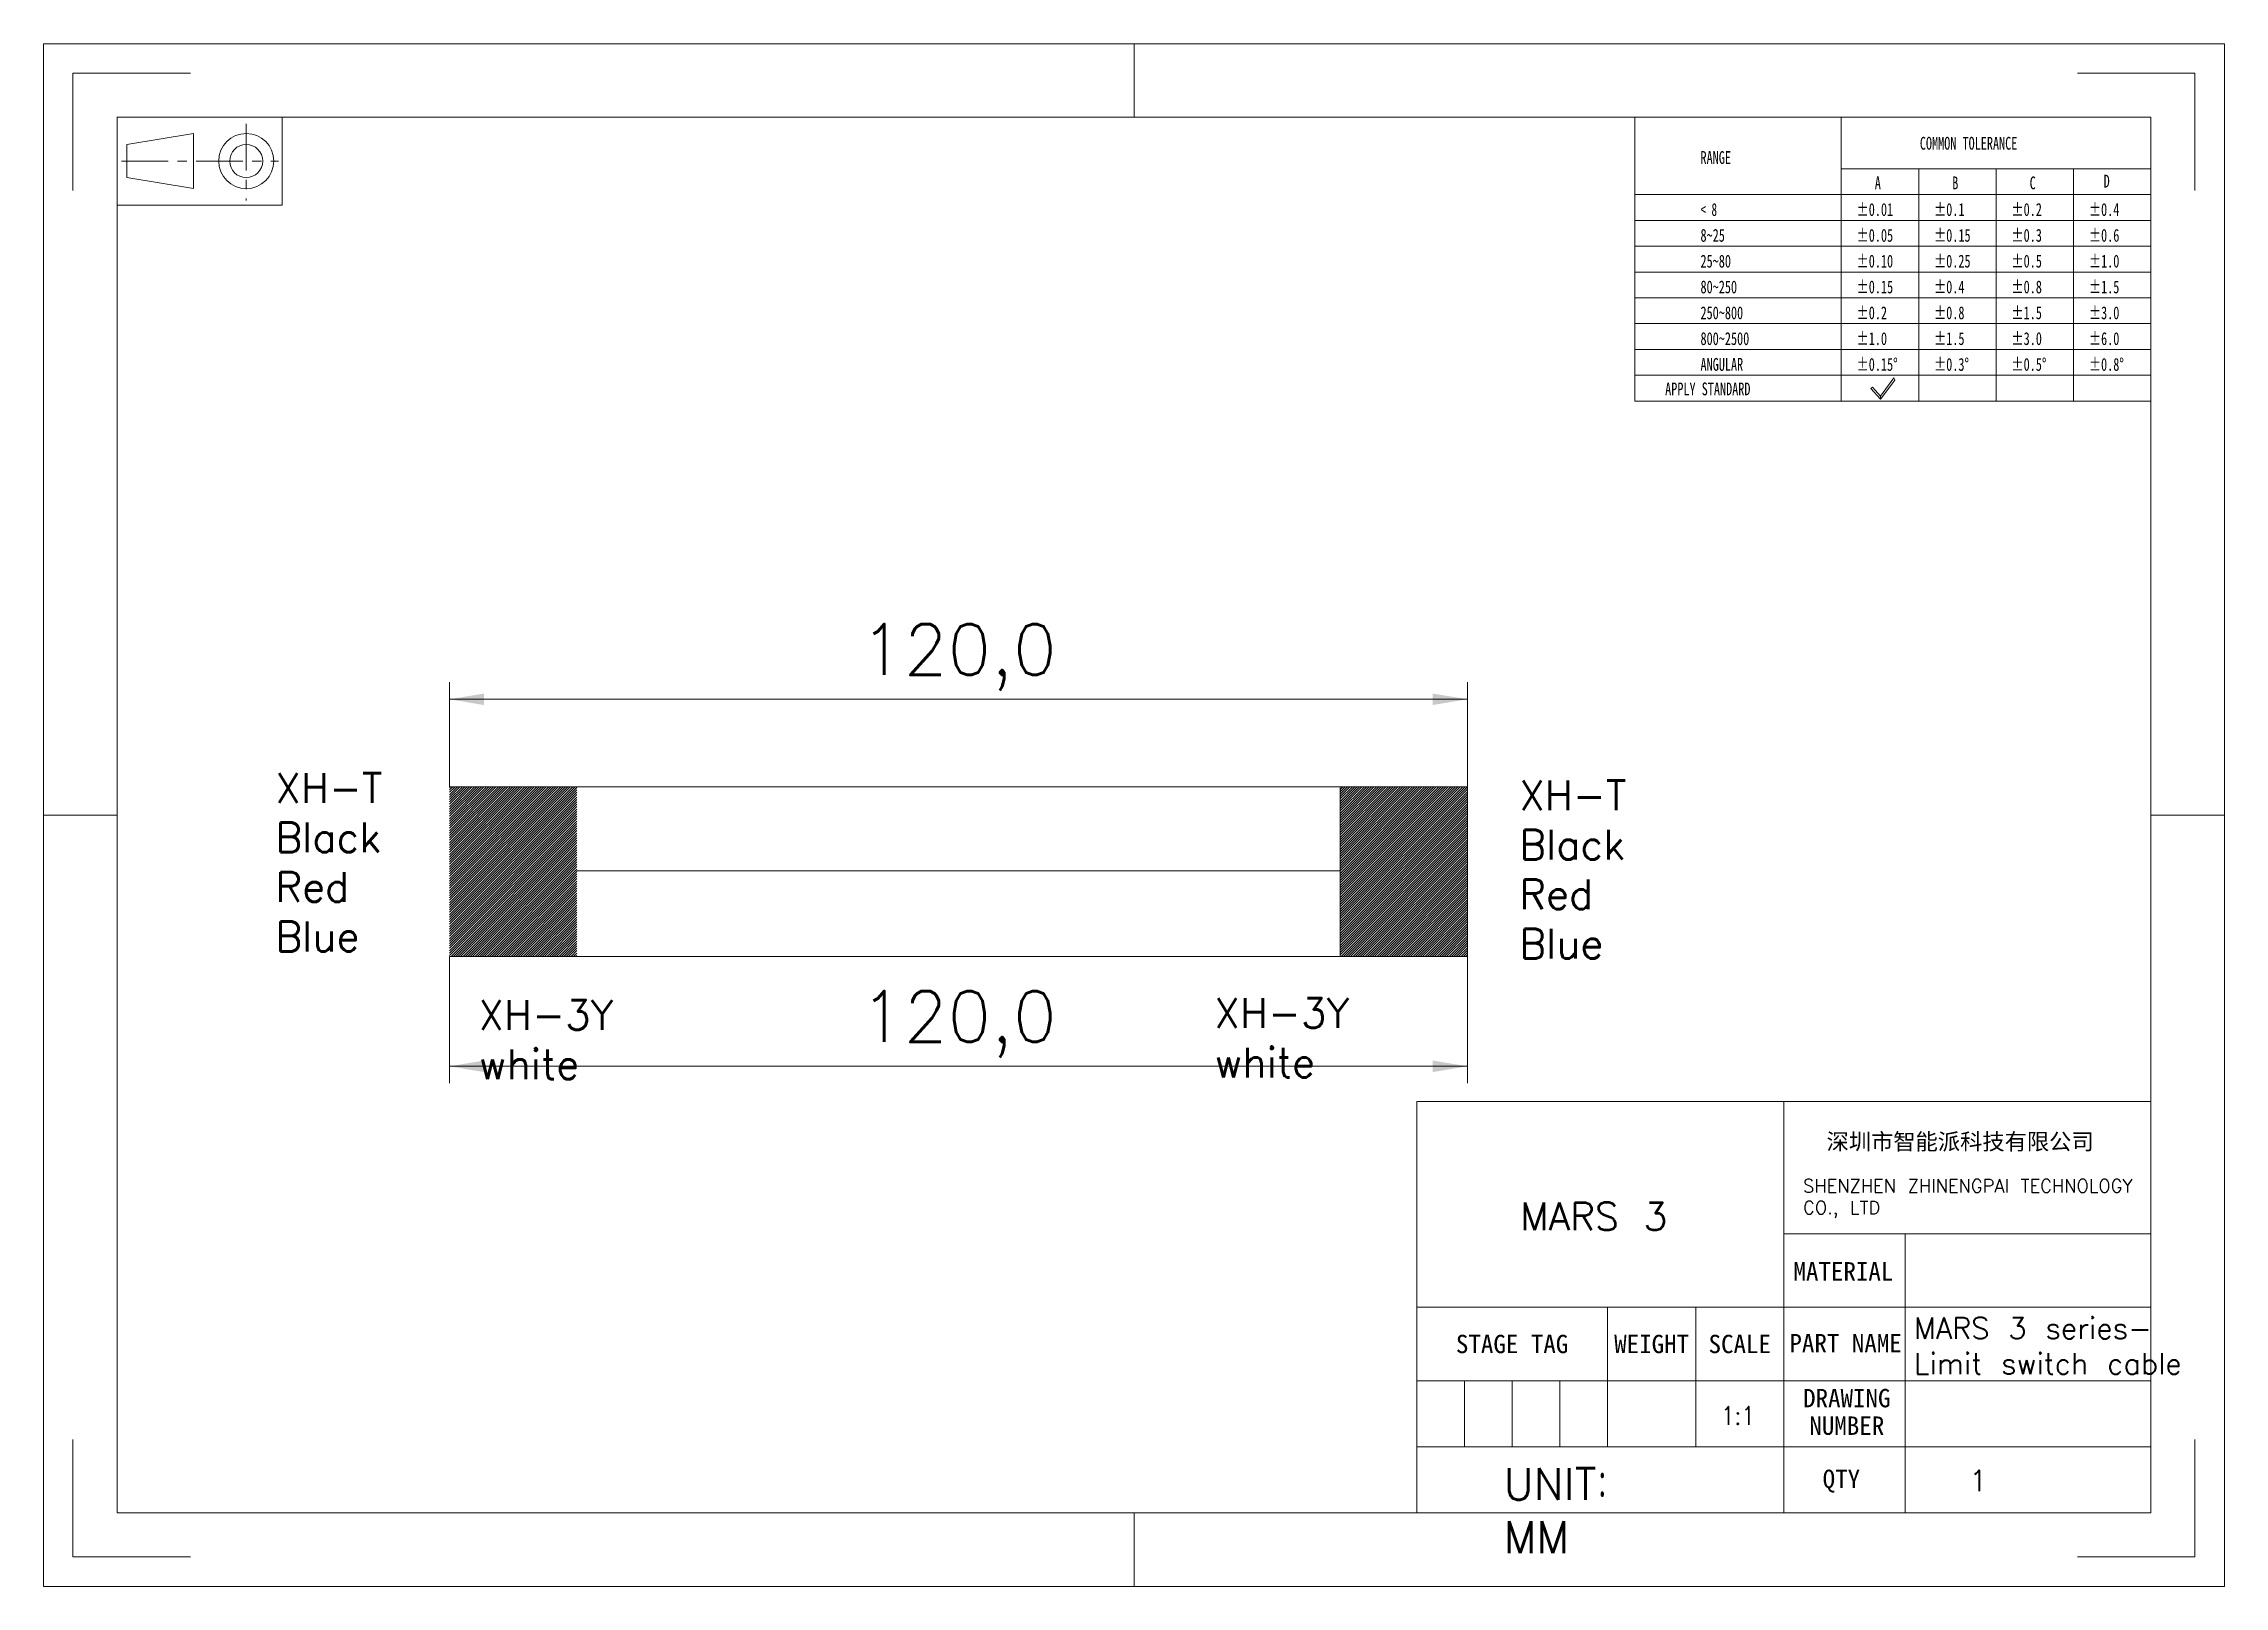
# Model space of a CAD drawing. Header units: millimetres. Extents: x 2284 to 2541, y -7 to 174.
import ezdxf

# ---------------------------------------------------------------- set-up
doc = ezdxf.new("R2010")
doc.units = ezdxf.units.MM
doc.linetypes.add('CENTER', pattern=[10.16, 6.35, -1.27, 1.27, -1.27])
doc.layers.get('0').update_dxf_attribs({"lineweight": 18})
for name, color, linetype, lineweight in [('DEFAULT_1', 7, 'CENTER', 18), ('剖面线层', 2, 'Continuous', 25), ('尺寸线层', 3, 'Continuous', 18)]:
    doc.layers.add(name, color=color, linetype=linetype, lineweight=lineweight)
doc.styles.add('SLDTEXTSTYLE4', font='', dxfattribs={"width": 0.7})
doc.styles.add('SLDTEXTSTYLE5', font='', dxfattribs={"width": 0.633333})
doc.styles.get("Standard").update_dxf_attribs({"font": 'txt.shx', "bigfont": 'gbcbig.shx'})
doc.styles.add('TEXTSTYLE_2', font='')
doc.styles.add('TEXTSTYLE_3', font='')
doc.styles.get('SLDTEXTSTYLE4').set_extended_font_data('宋体')
doc.styles.get('SLDTEXTSTYLE5').set_extended_font_data('宋体')
doc.styles.get('TEXTSTYLE_2').set_extended_font_data('宋体')
doc.styles.get('TEXTSTYLE_3').set_extended_font_data('宋体')
doc.dimstyles.new('ISO-25', dxfattribs={"dimtxt": 3.5, "dimasz": 2.5, "dimexe": 1.25, "dimexo": 0.625, "dimtad": 1, "dimtxsty": 'Standard', "dimcen": 2.5, "dimdle": 5, "dimadec": 0, "dimazin": 0, "dimtfac": 1, "dimtmove": 0, "dimatfit": 3, "dimfxl": 0, "dimarcsym": 0})
pattern_1 = [(45, (0, 0), (-0.141421356, 0.141421356), [])]

# ---------------------------------------------------------------- blocks, each defined once
blk = doc.blocks.new('*X3')
at = {"layer": '尺寸线层', "linetype": 'Continuous'}
for points in [[(2331.88, 53.82), (2335.96, 54.5), (2335.96, 53.14)], [(2451.88, 53.82), (2447.8, 54.5), (2447.8, 53.14)]]:
    blk.add_hatch(color=0, dxfattribs=at).paths.add_polyline_path(points, flags=0)
at = {"layer": '尺寸线层', "color": 0, "linetype": 'Continuous'}
for p, q in [((2331.88, 66.77), (2331.88, 51.82)), ((2451.88, 66.77), (2451.88, 51.82)), ((2331.88, 53.82), (2451.88, 53.82))]:
    blk.add_line(p, q, dxfattribs=at)
at = {"layer": '尺寸线层', "color": 0, "insert": (2391.88, 58.77), "char_height": 6, "width": 32.5714, "attachment_point": 5}
blk.add_mtext('120,0', dxfattribs=at)
blk = doc.blocks.new('*X4')
at = {"layer": '尺寸线层', "linetype": 'Continuous'}
for points in [[(2331.88, 97.07), (2335.96, 97.75), (2335.96, 96.39)], [(2451.88, 97.07), (2447.8, 97.75), (2447.8, 96.39)]]:
    blk.add_hatch(color=0, dxfattribs=at).paths.add_polyline_path(points, flags=0)
at = {"layer": '尺寸线层', "color": 0, "linetype": 'Continuous'}
for p, q in [((2331.88, 86.77), (2331.88, 99.07)), ((2451.88, 86.77), (2451.88, 99.07)), ((2331.88, 97.07), (2451.88, 97.07))]:
    blk.add_line(p, q, dxfattribs=at)
at = {"layer": '尺寸线层', "color": 0, "insert": (2391.88, 102.02), "char_height": 6, "width": 32.5714, "attachment_point": 5}
blk.add_mtext('120,0', dxfattribs=at)
blk = doc.blocks.new('96_1')
at = {"color": 7, "linetype": 'Continuous'}
for p, q in [((-11.25, 6), (-11.25, -6)), ((11.25, -6), (11.25, 6)), ((-9.93, 2.25), (-0.82, 3.75)), ((-0.82, 0), (-0.82, 3.75)), ((-9.93, 0), (-9.93, 2.25)), ((-9.93, 0), (-9.93, -2.25)), ((-0.82, 0), (-0.82, -3.75)), ((-9.93, -2.25), (-0.82, -3.75)), ((-11.25, -6), (11.25, -6))]:
    blk.add_line(p, q, dxfattribs=at)
for radius in [3.75, 2.25]:
    blk.add_circle((6.34, 0), radius, dxfattribs=at)
at = {"layer": 'DEFAULT_1', "color": 1, "linetype": 'CENTER'}
for p, q in [((6.34, 5.05), (6.34, -5.36)), ((-10.64, 0), (10.74, 0))]:
    blk.add_line(p, q, dxfattribs=at)

msp = doc.modelspace()

# ---------------------------------------------------------------- hatches: boundary and pattern name
at = {"layer": '剖面线层'}
h = msp.add_hatch(dxfattribs=at)
h.set_pattern_fill('无图案', color=256, style=0, pattern_type=0)
h.set_pattern_definition(pattern_1)
h.paths.add_polyline_path([(2346.88, 66.77), (2346.88, 77.03), (2346.88, 86.77), (2331.88, 86.77), (2331.88, 66.77)], flags=0)
h = msp.add_hatch(dxfattribs=at)
h.set_pattern_fill('无图案', color=256, style=0, pattern_type=0)
h.set_pattern_definition(pattern_1)
h.paths.add_polyline_path([(2436.88, 66.77), (2436.88, 77.03), (2436.88, 86.77), (2451.88, 86.77), (2451.88, 66.77)], flags=0)

# ---------------------------------------------------------------- linework, layer by layer
at = {"color": 7, "linetype": 'Continuous'}
for p, q in [((2284.02, -7.47), (2284.02, 174.33)), ((2284.02, 174.33), (2541.14, 174.33)), ((2412.58, 165.68), (2412.58, 174.33)), ((2541.14, -7.47), (2541.14, 174.33)), ((2287.48, 157.02), (2287.48, 170.87)), ((2287.48, 170.87), (2301.33, 170.87)), ((2523.82, 170.87), (2537.67, 170.87)), ((2537.67, 157.02), (2537.67, 170.87)), ((2292.68, 1.19), (2292.68, 165.68)), ((2292.68, 165.68), (2532.48, 165.68)), ((2532.48, 1.19), (2532.48, 165.68)), ((2284.02, 83.43), (2292.68, 83.43)), ((2532.48, 83.43), (2541.14, 83.43)), ((2287.48, -4), (2287.48, 9.85)), ((2537.67, -4), (2537.67, 9.85)), ((2292.68, 1.19), (2532.48, 1.19)), ((2412.58, -7.47), (2412.58, 1.19)), ((2287.48, -4), (2301.33, -4)), ((2523.82, -4), (2537.67, -4)), ((2284.02, -7.47), (2541.14, -7.47))]:
    msp.add_line(p, q, dxfattribs=at)
for p, q in [((2471.63, 165.68), (2471.63, 132.21)), ((2495.97, 165.68), (2495.97, 132.21)), ((2495.97, 159.59), (2532.48, 159.59)), ((2505.1, 159.59), (2505.1, 132.21)), ((2514.22, 159.59), (2514.22, 132.21)), ((2523.35, 159.59), (2523.35, 132.21)), ((2471.63, 156.55), (2532.48, 156.55)), ((2471.63, 153.51), (2532.48, 153.51)), ((2471.63, 150.46), (2532.48, 150.46)), ((2471.63, 147.42), (2532.48, 147.42)), ((2471.63, 144.38), (2532.48, 144.38)), ((2471.63, 141.34), (2532.48, 141.34)), ((2471.63, 138.29), (2532.48, 138.29)), ((2471.63, 135.25), (2532.48, 135.25)), ((2499.64, 133.86), (2499.46, 133.69)), ((2500.58, 132.81), (2499.64, 133.86)), ((2502.15, 134.94), (2500.58, 132.81)), ((2500.6, 132.43), (2502.27, 134.69)), ((2502.27, 134.69), (2502.15, 134.94)), ((2471.63, 132.21), (2532.48, 132.21)), ((2499.46, 133.69), (2500.6, 132.43)), ((2500.6, 132.43), (2500.58, 132.81)), ((2500.58, 132.81), (2500.6, 132.43)), ((2451.88, 86.77), (2331.88, 86.77)), ((2451.88, 86.77), (2436.88, 86.77)), ((2436.88, 86.77), (2436.88, 66.77)), ((2451.88, 66.77), (2451.88, 86.77)), ((2346.9, 76.87), (2436.88, 76.87)), ((2331.88, 66.77), (2451.88, 66.77))]:
    msp.add_line(p, q)
at = {"color": 2, "linetype": 'Continuous'}
for p, q in [((2445.91, 25.43), (2445.91, 49.67)), ((2445.91, 25.43), (2445.91, 49.67)), ((2445.91, 49.67), (2489.19, 49.67)), ((2489.19, 16.77), (2489.19, 49.67)), ((2489.19, 34.09), (2489.19, 49.67)), ((2489.19, 49.67), (2532.48, 49.67)), ((2489.19, 25.43), (2489.19, 49.67)), ((2532.48, 34.09), (2532.48, 49.67)), ((2489.19, 34.09), (2532.48, 34.09)), ((2503.5, 34.09), (2503.5, 1.19)), ((2532.48, 16.77), (2532.48, 34.09)), ((2445.91, 1.19), (2445.91, 25.43)), ((2445.91, 25.43), (2489.19, 25.43)), ((2445.91, 16.77), (2445.91, 25.43)), ((2445.91, 25.43), (2468.42, 25.43)), ((2468.42, 16.77), (2468.42, 25.43)), ((2468.42, 16.77), (2468.42, 25.43)), ((2468.42, 25.43), (2489.19, 25.43)), ((2478.81, 16.77), (2478.81, 25.43)), ((2489.19, 25.43), (2532.48, 25.43)), ((2489.19, 16.77), (2489.19, 25.43)), ((2445.91, 8.98), (2445.91, 16.77)), ((2445.91, 16.77), (2468.42, 16.77)), ((2445.91, 16.77), (2468.42, 16.77)), ((2445.91, 16.77), (2468.42, 16.77)), ((2445.91, 16.77), (2445.91, 8.98)), ((2451.54, 16.77), (2451.54, 8.98)), ((2457.16, 16.77), (2457.16, 8.98)), ((2462.79, 16.77), (2462.79, 8.98)), ((2468.42, 8.98), (2468.42, 16.77)), ((2468.42, 8.98), (2468.42, 16.77)), ((2468.42, 16.77), (2489.19, 16.77)), ((2468.42, 16.77), (2489.19, 16.77)), ((2468.42, 16.77), (2468.42, 8.98)), ((2478.81, 8.98), (2478.81, 16.77)), ((2489.19, 1.19), (2489.19, 16.77)), ((2489.19, 16.77), (2532.48, 16.77)), ((2489.19, 16.77), (2532.48, 16.77)), ((2489.19, 8.98), (2489.19, 16.77)), ((2532.48, 1.19), (2532.48, 16.77)), ((2445.91, 1.19), (2445.91, 8.98)), ((2445.91, 8.98), (2489.19, 8.98)), ((2445.91, 8.98), (2468.42, 8.98)), ((2445.91, 8.98), (2468.42, 8.98)), ((2468.42, 8.98), (2489.19, 8.98)), ((2489.19, 1.19), (2489.19, 8.98)), ((2489.19, 8.98), (2532.48, 8.98)), ((2376.65, 1.19), (2397.43, 1.19)), ((2397.43, 1.19), (2411.28, 1.19)), ((2411.28, 1.19), (2432.06, 1.19)), ((2432.06, 1.19), (2445.91, 1.19)), ((2445.91, 1.19), (2489.19, 1.19)), ((2489.19, 1.19), (2532.48, 1.19))]:
    msp.add_line(p, q, dxfattribs=at)

# ---------------------------------------------------------------- block references
at = {"color": 2, "linetype": 'Continuous', "xscale": 0.8657166349320323, "yscale": 0.8657166349320323, "zscale": 0.8657166349320323}
msp.add_blockref('96_1', (2302.42, 160.5), dxfattribs=at)

# ---------------------------------------------------------------- texts
at = {"attachment_point": 1}
for s, insert, char_height, width, style in [('COMMON TOLERANCE', (2505.23, 163.35), 1.509, 49.68, 'SLDTEXTSTYLE4'), ('RANGE', (2479.37, 161.67), 1.509, 14.8213, 'SLDTEXTSTYLE4'), ('A', (2499.92, 158.68), 1.51, 2.1803, 'SLDTEXTSTYLE4'), ('B', (2509.05, 158.68), 1.51, 2.1454, 'SLDTEXTSTYLE4'), ('C', (2518.18, 158.68), 1.51, 2.1707, 'SLDTEXTSTYLE4'), ('D', (2526.9, 158.89), 1.51, 2.1454, 'SLDTEXTSTYLE4'), ('< 8', (2479.37, 155.54), 1.509, 7.2425, 'SLDTEXTSTYLE5'), ('%%P0.01', (2497.77, 155.54), 1.509, 10.5654, 'SLDTEXTSTYLE4'), ('%%P0.1', (2506.9, 155.54), 1.509, 7.9224, 'SLDTEXTSTYLE4'), ('%%P0.2', (2516.03, 155.54), 1.509, 9.0126, 'SLDTEXTSTYLE4'), ('%%P0.4', (2525.16, 155.54), 1.509, 8.9777, 'SLDTEXTSTYLE4'), ('8~25', (2479.37, 152.5), 1.509, 11.6872, 'SLDTEXTSTYLE4'), ('%%P0.05', (2497.77, 152.5), 1.509, 11.6555, 'SLDTEXTSTYLE4'), ('%%P0.15', (2506.9, 152.5), 1.509, 11.1263, 'SLDTEXTSTYLE4'), ('%%P0.3', (2516.03, 152.5), 1.509, 9.0126, 'SLDTEXTSTYLE4'), ('%%P0.6', (2525.16, 152.5), 1.509, 9.0126, 'SLDTEXTSTYLE4'), ('25~80', (2479.37, 149.46), 1.509, 14.3301, 'SLDTEXTSTYLE4'), ('%%P0.10', (2497.77, 149.46), 1.509, 10.6002, 'SLDTEXTSTYLE4'), ('%%P0.25', (2506.9, 149.46), 1.509, 12.1815, 'SLDTEXTSTYLE4'), ('%%P0.5', (2516.03, 149.46), 1.509, 9.0126, 'SLDTEXTSTYLE4'), ('%%P1.0', (2525.16, 149.46), 1.509, 7.9573, 'SLDTEXTSTYLE4'), ('80~250', (2479.37, 146.42), 1.509, 16.973, 'SLDTEXTSTYLE4'), ('%%P0.15', (2497.77, 146.42), 1.509, 11.1263, 'SLDTEXTSTYLE4'), ('%%P0.4', (2506.9, 146.42), 1.509, 8.9777, 'SLDTEXTSTYLE4'), ('%%P0.8', (2516.03, 146.42), 1.509, 9.0126, 'SLDTEXTSTYLE4'), ('%%P1.5', (2525.16, 146.42), 1.509, 8.4833, 'SLDTEXTSTYLE4'), ('250~800', (2479.37, 143.37), 1.509, 19.6159, 'SLDTEXTSTYLE4'), ('%%P0.2', (2497.77, 143.37), 1.509, 9.0126, 'SLDTEXTSTYLE4'), ('%%P0.8', (2506.9, 143.37), 1.509, 9.0126, 'SLDTEXTSTYLE4'), ('%%P1.5', (2516.03, 143.37), 1.509, 8.4833, 'SLDTEXTSTYLE4'), ('%%P3.0', (2525.16, 143.37), 1.509, 9.0126, 'SLDTEXTSTYLE4'), ('800~2500', (2479.37, 140.33), 1.509, 22.2589, 'SLDTEXTSTYLE4'), ('%%P1.0', (2497.77, 140.33), 1.509, 7.9573, 'SLDTEXTSTYLE4'), ('%%P1.5', (2506.9, 140.33), 1.509, 8.4833, 'SLDTEXTSTYLE4'), ('%%P3.0', (2516.03, 140.33), 1.509, 9.0126, 'SLDTEXTSTYLE4'), ('%%P6.0', (2525.16, 140.33), 1.509, 9.0126, 'SLDTEXTSTYLE4'), ('ANGULAR', (2479.37, 137.29), 1.509, 21.1941, 'SLDTEXTSTYLE4'), ('%%P0.15%%D', (2497.77, 137.29), 1.509, 13.2526, 'SLDTEXTSTYLE4'), ('%%P0.3%%D', (2506.9, 137.29), 1.509, 11.1389, 'SLDTEXTSTYLE4'), ('%%P0.5%%D', (2516.03, 137.29), 1.509, 11.1389, 'SLDTEXTSTYLE4'), ('%%P0.8%%D', (2525.16, 137.29), 1.509, 11.1389, 'SLDTEXTSTYLE4'), ('APPLY STANDARD', (2475.2, 134.4), 1.509, 43.3769, 'SLDTEXTSTYLE4')]:
    msp.add_mtext(s, dxfattribs=dict(at, insert=insert, char_height=char_height, width=width, style=style))
at = {"color": 7, "linetype": 'Continuous', "insert": (2509.98, 45.91), "char_height": 1.9242, "width": 45.653, "attachment_point": 2, "style": 'TEXTSTYLE_2'}
msp.add_mtext('深圳市智能派科技有限公司', dxfattribs=at)
at = {"color": 7, "linetype": 'Continuous', "attachment_point": 2, "line_spacing_factor": 0.9, "style": 'TEXTSTYLE_3'}
for s, insert, char_height, width in [('MATERIAL\\P ', (2496.22, 30.74), 2.164, 31.286), ('STAGE TAG ', (2457.16, 22.18), 2.164, 26.1744), ('WEIGHT', (2473.61, 22.18), 2.164, 9.511), ('SCALE', (2484, 22.18), 2.164, 9.511), ('PART NAME', (2496.48, 22.28), 2.164, 18.133), ('DRAWING NUMBER', (2496.62, 15.8), 2.1643, 18.133), ('QTY', (2495.98, 6.29), 2.164, 24.1578)]:
    msp.add_mtext(s, dxfattribs=dict(at, insert=insert, char_height=char_height, width=width))
at = {"insert": (2481.82, 11.58), "char_height": 2.1643, "width": 5.1878, "attachment_point": 7}
msp.add_mtext('{\\W0.85;1:1}', dxfattribs=at)
at = {"layer": '尺寸线层', "attachment_point": 1}
for s, insert, char_height, width in [('XH-T\\PBlack\\PRed \\PBlue ', (2311.36, 88.37), 3.5, 28.0256), ('XH-T\\PBlack\\PRed \\PBlue ', (2458.02, 87.51), 3.5, 28.0256), ('XH-3Y white', (2422.07, 61.85), 3.5, 28.0256), ('XH-3Y white', (2335.31, 61.63), 3.5, 28.0256), ('SHENZHEN ZHINENGPAI TECHNOLOGY CO., LTD', (2491.47, 40.5), 1.5394, 43.5556), ('MARS 3', (2458.1, 37.76), 3.27, 26.6873), ('MARS 3 series- \\PLimit switch cable', (2504.54, 24.2), 2.5, 67.75), ('UNIT：MM', (2456.17, 6.47), 3.755, 18.1509)]:
    msp.add_mtext(s, dxfattribs=dict(at, insert=insert, char_height=char_height, width=width))
at = {"layer": '尺寸线层', "ltscale": 0.2, "insert": (2511.09, 6.21), "char_height": 2.45, "width": 14.7094, "attachment_point": 1}
msp.add_mtext('1\\P\\P', dxfattribs=at)

# ---------------------------------------------------------------- dimensions: what is measured, and where the dimension line sits
at = {"layer": '尺寸线层'}
for base, p1, p2, picture, middle in [((2451.88, 97.07), (2331.88, 86.77), (2451.88, 86.77), '*X4', (2391.88, 97.07)), ((2451.88, 53.82), (2331.88, 66.77), (2451.88, 66.77), '*X3', (2391.88, 53.82))]:
    dim = msp.add_linear_dim(base=base, p1=p1, p2=p2, angle=0, dimstyle='ISO-25', override={"dimtxt": 6, "dimasz": 4.08, "dimexe": 2, "dimexo": 0, "dimgap": 1.524, "dimtih": 1, "dimtoh": 1, "dimdec": 1, "dimzin": 0, "dimsah": 1, "dimdle": 8.16, "dimadec": 2, "dimtfill": 1, "dimtolj": 1, "dimtzin": 0}, dxfattribs=at)
    dim.commit()
    dim.dimension.update_dxf_attribs({"geometry": picture, "text_midpoint": middle})

doc.saveas('drawing.dxf')
